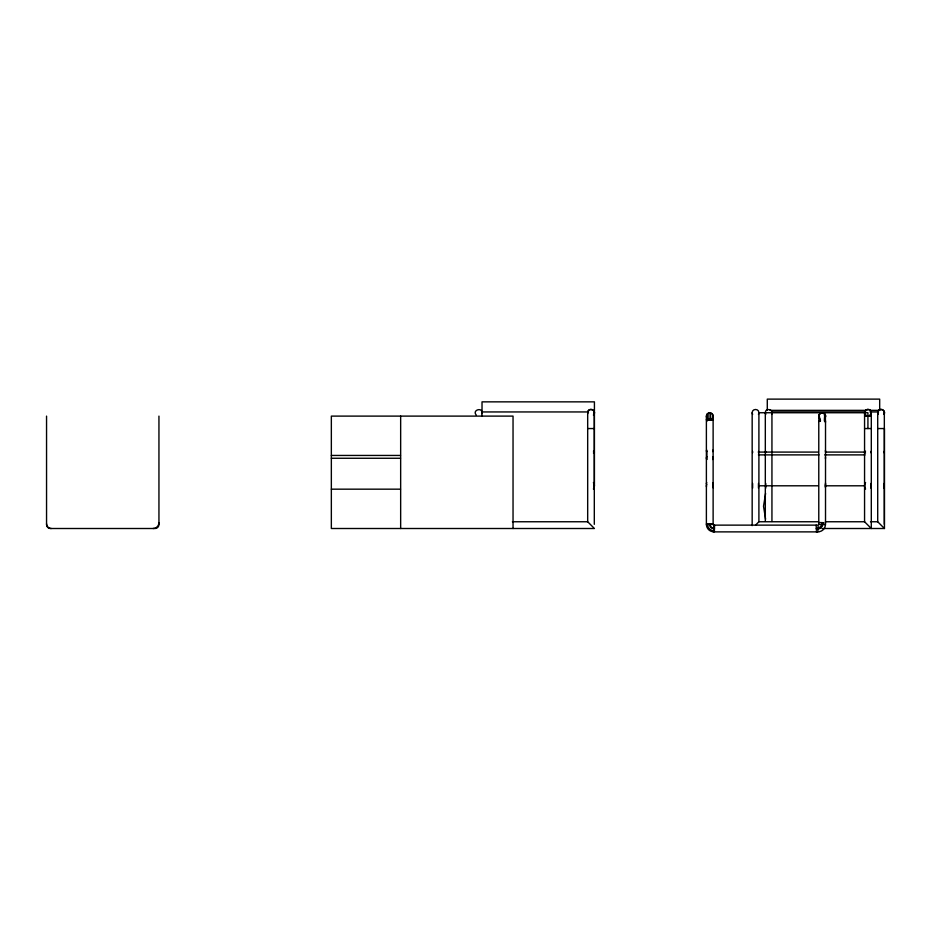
<?xml version="1.0" encoding="UTF-8"?>
<svg xmlns="http://www.w3.org/2000/svg" width="931" height="931" viewBox="0 0 931 931"><rect width="100%" height="100%" fill="white"/><g stroke="black" fill="none" stroke-linecap="round" stroke-linejoin="round"><path stroke-width="1.4" d="M714.577 525.131L714.356 531.764L713.425 531.694L713.542 530.833A7.099 7.099 0 0 1 707.432 524.723L706.559 524.828L706.501 523.897L713.123 523.676M758.462 483.468L758.462 488.112M865.539 489.078L864.562 485.796L865.539 482.514M481.921 413.608C483.27 406.719 471.656 409.838 476.276 415.121M513.039 528.505L513.039 416.11L331.343 416.11L331.343 528.505L594.42 528.505L587.682 521.756L587.682 412.736C587.868 406.463 597.737 410.559 593.431 415.121A3.375 3.375 0 0 0 592.733 409.826A3.375 3.375 0 0 0 587.798 411.863M712.727 531.822L712.75 531.706A7.192 7.192 0 0 1 706.548 525.515L706.443 525.526M752.167 525.619L752.167 412.736C752.004 408.406 759.079 408.406 758.905 412.736L758.905 521.756L755.541 525.131M765.317 521.29L765.317 412.736C765.317 407.161 774.394 409.605 771.613 414.423M864.562 412.736C864.399 408.406 871.463 408.406 871.3 412.736L871.3 528.505L864.562 521.756L864.562 412.736L865.539 415.121L867.925 416.11L870.31 416.064L871.3 412.736A3.375 3.375 0 0 0 866.237 409.826A3.375 3.375 0 0 0 866.237 415.657A3.375 3.375 0 0 0 871.3 412.736M821.898 528.505L884.45 528.505L877.712 521.756L877.712 412.736C877.7 407.161 886.789 409.605 883.996 414.423A3.375 3.375 0 0 0 882.367 409.628A3.375 3.375 0 0 0 877.817 411.863M765.585 493.442L763.525 506.255L765.585 519.184M825.401 487.402L825.518 484.248M752.62 483.468L752.62 488.112M765.771 483.468L765.771 488.112M870.846 488.112L870.846 483.468M883.996 488.112L883.996 483.468M758.462 451.442L758.462 452.71M865.539 452.978L864.562 452.082L865.539 451.174M758.462 414.423L758.905 412.736L867.925 412.736L867.925 428.586M593.431 489.078L594.42 485.796L593.431 482.514M707.374 413.783L706.838 421.406M752.62 451.442L752.62 452.71M765.771 451.442L765.771 452.71M870.846 452.71L870.846 451.442M883.996 452.71L883.996 451.442M870.31 415.121L867.925 416.11L865.539 416.064L865.539 415.121M819.757 413.783L821.27 412.852M825.401 422.558L825.401 415.238M593.431 452.978L594.42 452.082L593.431 451.174M824.529 416.611L824.529 421.138L825.518 421.254L825.518 524.665L824.529 524.642M818.884 421.103L820.455 420.963M819.757 420.184L819.222 414.656A3.375 3.259 0 0 1 825.064 414.656L824.529 420.184M816.382 531.88L817.488 531.799M819.757 420.09L820.455 420.056M824.529 420.952L825.518 420.87L824.529 420.8M820.455 420.777L819.222 420.928M770.17 410.362L866.714 410.362M869.589 410.362L879.679 410.362L879.679 399.12L767.284 399.12L767.284 410.362M588.543 411.944L481.921 411.944L481.921 416.262M865.609 411.944L771.939 411.944L771.939 521.453M869.926 411.944L878.573 411.944M587.682 428.551L594.42 428.551M864.562 428.551L871.3 428.551M877.712 428.551L884.45 428.551L884.45 528.505M758.905 452.082L818.244 452.082M825.483 452.082L864.562 452.082M758.416 454.887L818.943 454.887M824.703 454.887L865.05 454.887M331.343 455.445L400.505 455.445M331.343 458.261L400.505 458.261M758.905 485.796L818.244 485.796M825.483 485.796L864.562 485.796M331.343 489.171L400.505 489.171M512.422 521.756L587.682 521.756M758.905 521.756L818.372 521.756M825.483 521.756L864.678 521.756M870.473 521.756L877.712 521.756M818.78 522.524L823.83 522.687L823.772 523.618L822.969 523.513A6.75 6.75 0 0 1 817.15 529.32L817.267 530.123L816.336 530.193L816.161 525.131M823.83 524.619L818.78 524.444L818.78 421.254L819.757 421.138L819.757 419.171M825.46 525.515L825.343 525.503A7.204 7.204 0 0 1 819.14 531.706L819.152 531.822M712.145 413.783L712.681 414.644M878.154 414.423L877.712 412.736M765.771 414.423L765.317 412.736M752.62 414.423L752.167 412.736M587.682 412.736L587.798 413.608M818.233 529.378L818.093 525.131L713.798 525.131L713.577 531.88L818.314 531.88L818.279 530.891M884.334 411.944L884.334 524.328M824.529 415.889L824.529 413.783L823.016 412.852M818.884 415.238L818.884 421.499M713.123 416.11A3.375 3.375 0 0 1 708.072 419.031A3.375 3.375 0 0 1 708.072 413.189A3.375 3.375 0 0 1 713.123 416.11L713.123 524.467L706.385 524.688L706.385 416.11M713.018 487.739L713.018 483.992A3.375 1.629 0 0 0 712.681 482.758M709.759 418.566L709.759 420.09M706.838 450.988L706.838 459.064M594.42 486.145L594.42 401.855L482.025 401.855L482.025 411.688M594.304 411.944L594.304 524.328M400.656 416.11L400.656 528.505M158.945 416.11L158.945 524.56A3.945 3.945 0 0 1 155 528.505L50.483 528.505A3.933 3.933 0 0 1 46.55 524.572L46.55 416.11M51.263 528.505A4.713 4.713 0 0 1 46.55 523.792M158.945 522.628A5.877 5.877 0 0 1 153.068 528.505M714.473 528.505A4.713 4.713 0 0 1 709.759 523.792M822.143 522.628A5.877 5.877 0 0 1 816.278 528.505M822.143 524.56A3.945 3.945 0 0 1 818.198 528.505M713.681 528.505A3.933 3.933 0 0 1 709.759 524.572M824.529 418.496A3.375 3.375 0 0 0 824.529 413.725A3.375 3.375 0 0 0 819.757 413.725A3.375 3.375 0 0 0 819.757 418.496A3.387 3.363 0 0 1 818.884 415.284M825.401 450.499A3.375 1.536 0 0 1 825.401 451.302M825.401 457.109A3.375 2.863 0 0 1 825.401 458.587M825.401 484.818A3.375 2.968 0 0 1 825.401 486.354M825.413 483.096A3.375 1.827 0 0 1 825.413 484.039M825.413 415.284A3.387 3.363 0 0 1 825.413 417.041M706.501 483.992A3.375 1.629 0 0 1 706.838 482.758M712.681 484.562A3.375 2.979 0 0 1 713.018 486.82M706.501 486.82A3.375 2.979 0 0 1 706.838 484.562M712.681 456.667A3.375 2.863 0 0 1 712.681 459.53M706.838 459.53A3.375 2.863 0 0 1 706.838 456.667M712.681 450.197A3.375 1.397 0 0 1 712.681 451.593M706.838 451.593A3.375 1.397 0 0 1 706.838 450.197M706.501 419.509L713.123 419.544L706.501 419.509M706.501 420.067L713.123 420.09L706.501 420.067M709.759 412.794L708.887 412.91L708.887 419.148L710.632 419.148L710.632 412.91L709.759 412.794"/></g></svg>
